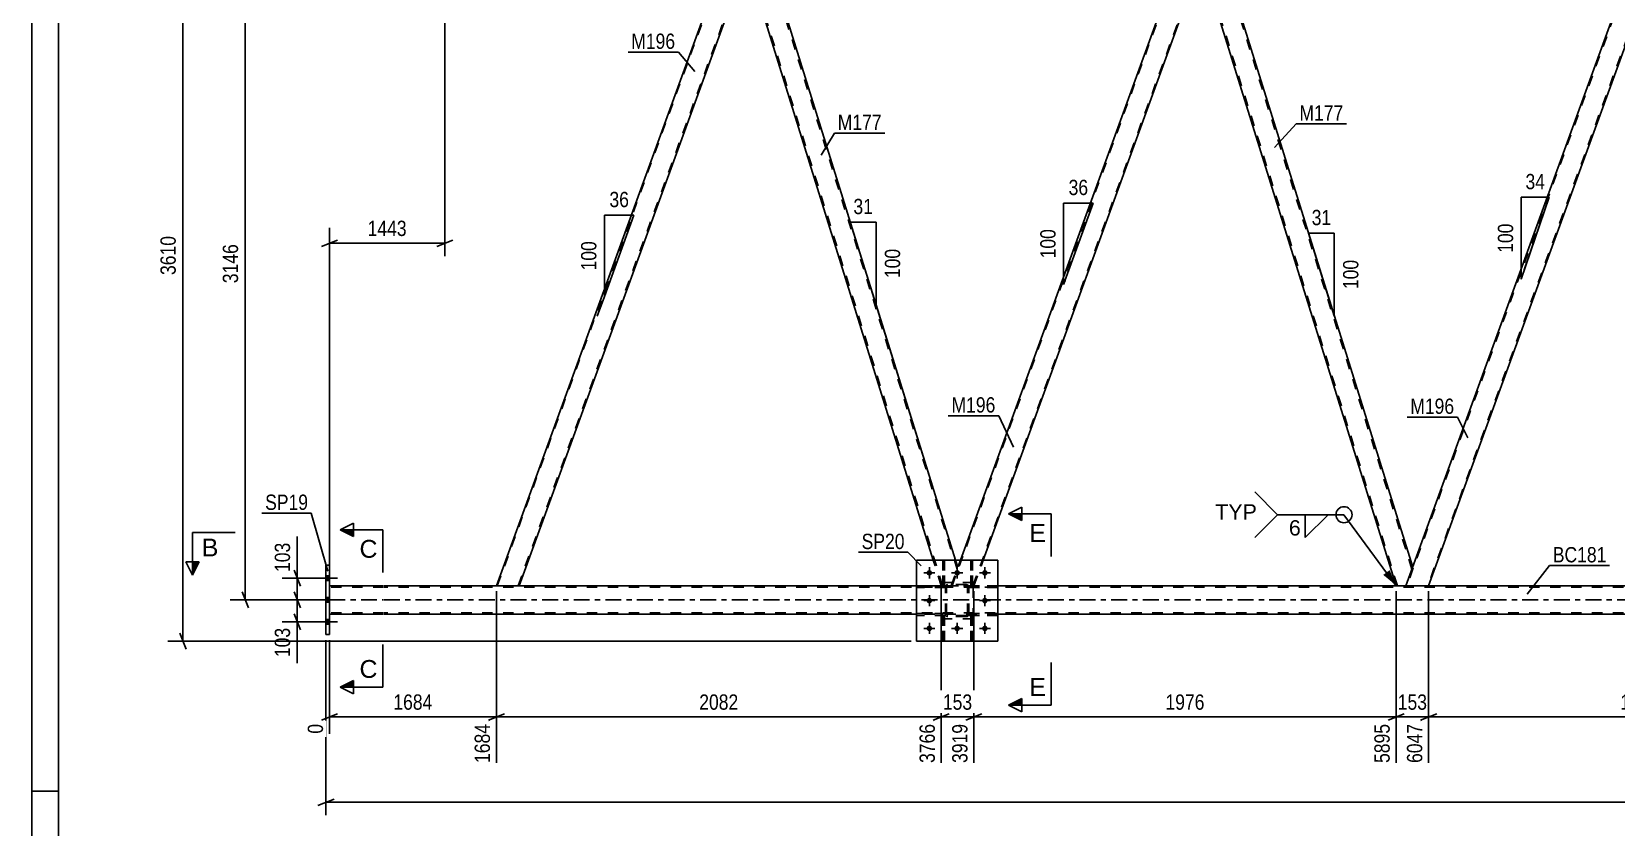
# Model space of a CAD drawing. Header units: millimetres. Extents: x 0 to 841, y 0 to 594.
# Drawn here: x 0 to 296.6, y 291.2 to 440.1 of the extents above; entities that cross this region are included whole.
import ezdxf

# ---------------------------------------------------------------- set-up
doc = ezdxf.new("R2010")
doc.units = ezdxf.units.MM
doc.linetypes.add('DXK_LINE_DOT2', pattern=[3.9198, 1.9599, -1.9599])
doc.linetypes.add('DXK_LINE_DOT3', pattern=[5.9187, 2.979, -0.9799, 0.9799, -0.9799])
doc.styles.add('Arial', font='ARIAL.TTF', dxfattribs={"height": 0.2})
doc.styles.add('Arial Narrow', font='ARIALN.TTF', dxfattribs={"height": 0.2})

# ---------------------------------------------------------------- blocks, each defined once
blk = doc.blocks.new('Unknown-318884928-1133')
at = {"color": 5, "linetype": 'Continuous'}
for p, q in [((0, 594), (0, 0)), ((5, 589), (5, 5)), ((5, 298), (0, 298))]:
    blk.add_line(p, q, dxfattribs=at)
blk = doc.blocks.new('Part-318884928-3985 - 3851')
at = {"color": 2, "linetype": 'Continuous'}
blk.add_line((170.9, 341.27), (170.58, 341.27), dxfattribs=at)
at = {"color": 7, "linetype": 'DXK_LINE_DOT2'}
for p, q in [((170.58, 341.27), (170.58, 336.42)), ((170.9, 336.42), (170.9, 341.27)), ((170.58, 337.02), (170.9, 337.02)), ((170.58, 336.42), (170.9, 336.42))]:
    blk.add_line(p, q, dxfattribs=at)
blk = doc.blocks.new('Part-318884928-3879 - 3851')
at = {"color": 7, "linetype": 'DXK_LINE_DOT2'}
for p, q in [((170.9, 330.9), (170.58, 330.9)), ((170.58, 330.9), (170.58, 326.07)), ((170.58, 330.3), (170.9, 330.3)), ((170.9, 326.07), (170.9, 330.9)), ((170.58, 326.07), (170.9, 326.07))]:
    blk.add_line(p, q, dxfattribs=at)
blk = doc.blocks.new('Part-318884928-3947 - 3851')
at = {"color": 7, "linetype": 'DXK_LINE_DOT2'}
for p, q in [((170.58, 336.42), (170.58, 341.27)), ((170.58, 341.27), (170.9, 341.27)), ((170.9, 341.27), (170.9, 336.42)), ((170.58, 337.02), (170.9, 337.02)), ((170.9, 336.42), (170.58, 336.42))]:
    blk.add_line(p, q, dxfattribs=at)
blk = doc.blocks.new('Part-318884928-3950 - 3851')
at = {"color": 7, "linetype": 'DXK_LINE_DOT2'}
for p, q in [((175.78, 326.07), (175.78, 330.9)), ((175.78, 330.9), (176.1, 330.9)), ((175.78, 330.3), (176.1, 330.3)), ((176.1, 330.9), (176.1, 326.07)), ((176.1, 326.07), (175.78, 326.07))]:
    blk.add_line(p, q, dxfattribs=at)
blk = doc.blocks.new('Part-318884928-3956 - 3851')
at = {"color": 7, "linetype": 'DXK_LINE_DOT2'}
for p, q in [((180.83, 331.23), (175.43, 331.23)), ((175.43, 331.23), (175.43, 330.91)), ((175.43, 330.91), (180.83, 330.91)), ((176.03, 330.91), (176.03, 331.23)), ((180.83, 330.91), (180.83, 331.23))]:
    blk.add_line(p, q, dxfattribs=at)
blk = doc.blocks.new('Part-318884928-3892 - 3851')
at = {"color": 2, "linetype": 'Continuous'}
for p, q in [((135.35, 457.66), (133.83, 453.47)), ((136.67, 457.66), (135.35, 457.66)), ((172.95, 341.27), (136.67, 457.66)), ((168.76, 341.27), (133.81, 453.41)), ((133.83, 453.47), (133.82, 453.46))]:
    blk.add_line(p, q, dxfattribs=at)
at = {"color": 7, "linetype": 'DXK_LINE_DOT2'}
for p, q in [((173.24, 339.54), (136.42, 457.66)), ((133.83, 453.47), (133.81, 453.41)), ((170.52, 336.44), (133.94, 453.79)), ((170.26, 336.44), (168.76, 341.27)), ((173.37, 339.91), (172.95, 341.27)), ((172.11, 336.44), (173.37, 339.91)), ((170.26, 336.44), (172.11, 336.44))]:
    blk.add_line(p, q, dxfattribs=at)
blk = doc.blocks.new('Part-318884928-3961 - 3851')
at = {"color": 7, "linetype": 'DXK_LINE_DOT2'}
for p, q in [((176.23, 337.07), (170.23, 337.07)), ((170.23, 330.27), (170.23, 337.07)), ((176.23, 330.27), (176.23, 337.07)), ((176.23, 330.27), (170.23, 330.27))]:
    blk.add_line(p, q, dxfattribs=at)
blk = doc.blocks.new('Part-318884928-3972 - 3851')
at = {"color": 7, "linetype": 'DXK_LINE_DOT2'}
for p, q in [((171.03, 331.23), (165.63, 331.23)), ((165.63, 331.23), (165.63, 330.91)), ((171.03, 330.91), (165.63, 330.91)), ((170.43, 330.91), (170.43, 331.23)), ((171.03, 330.91), (171.03, 331.23))]:
    blk.add_line(p, q, dxfattribs=at)
blk = doc.blocks.new('Part-318884928-3908 - 3851')
at = {"color": 7, "linetype": 'DXK_LINE_DOT2'}
for p, q in [((301.53, 457.66), (257.41, 336.44)), ((305.45, 457.66), (261.33, 336.44)), ((305.62, 457.66), (304.09, 453.46)), ((257.24, 336.44), (258.49, 339.87)), ((261.5, 336.44), (257.24, 336.44))]:
    blk.add_line(p, q, dxfattribs=at)
at = {"color": 2, "linetype": 'Continuous'}
for p, q in [((301.36, 457.66), (258.49, 339.87)), ((305.62, 457.66), (301.36, 457.66)), ((304.09, 453.46), (261.5, 336.44))]:
    blk.add_line(p, q, dxfattribs=at)
blk = doc.blocks.new('Part-318884928-3984 - 3851')
at = {"color": 2, "linetype": 'Continuous'}
blk.add_line((176.1, 341.27), (175.78, 341.27), dxfattribs=at)
at = {"color": 7, "linetype": 'DXK_LINE_DOT2'}
for p, q in [((175.78, 341.27), (175.78, 336.42)), ((176.1, 336.42), (176.1, 341.27)), ((175.78, 337.02), (176.1, 337.02)), ((175.78, 336.42), (176.1, 336.42))]:
    blk.add_line(p, q, dxfattribs=at)
blk = doc.blocks.new('Part-318884928-3930 - 3851')
at = {"color": 7, "linetype": 'DXK_LINE_DOT2'}
for p, q in [((176.1, 330.9), (175.78, 330.9)), ((175.78, 330.9), (175.78, 326.07)), ((175.78, 330.3), (176.1, 330.3)), ((176.1, 326.07), (176.1, 330.9)), ((175.78, 326.07), (176.1, 326.07))]:
    blk.add_line(p, q, dxfattribs=at)
blk = doc.blocks.new('Part-318884928-3935 - 3851')
at = {"color": 2, "linetype": 'Continuous'}
for p, q in [((86.98, 336.44), (131.1, 457.66)), ((131.1, 457.66), (135.35, 457.66)), ((91.23, 336.44), (133.82, 453.46))]:
    blk.add_line(p, q, dxfattribs=at)
at = {"color": 7, "linetype": 'DXK_LINE_DOT2'}
for p, q in [((87.15, 336.44), (131.27, 457.66)), ((91.06, 336.44), (135.18, 457.66)), ((135.35, 457.66), (133.82, 453.46)), ((86.98, 336.44), (91.23, 336.44))]:
    blk.add_line(p, q, dxfattribs=at)
blk = doc.blocks.new('Part-318884928-3944 - 3851')
at = {"color": 2, "linetype": 'Continuous'}
for p, q in [((65.85, 336.44), (55.73, 336.44)), ((165.63, 336.44), (65.95, 336.44)), ((335.89, 336.44), (180.83, 336.44)), ((65.85, 331.16), (55.73, 331.16)), ((165.63, 331.16), (65.95, 331.16)), ((335.89, 331.16), (180.83, 331.16))]:
    blk.add_line(p, q, dxfattribs=at)
at = {"color": 7, "linetype": 'DXK_LINE_DOT2'}
for p, q in [((55.73, 331.16), (55.73, 336.44)), ((65.85, 336.2), (55.73, 336.2)), ((740.89, 336.2), (65.95, 336.2)), ((180.83, 336.44), (165.63, 336.44)), ((65.85, 331.4), (55.73, 331.4)), ((740.89, 331.4), (65.95, 331.4)), ((180.83, 331.16), (165.63, 331.16))]:
    blk.add_line(p, q, dxfattribs=at)
at = {"color": 7, "linetype": 'DXK_LINE_DOT3'}
for p, q in [((55.73, 333.8), (65.85, 333.8)), ((65.95, 333.8), (740.89, 333.8))]:
    blk.add_line(p, q, dxfattribs=at)
blk = doc.blocks.new('Part-318884928-3953 - 3851')
at = {"color": 7, "linetype": 'DXK_LINE_DOT2'}
for p, q in [((170.58, 326.07), (170.58, 330.9)), ((170.58, 330.9), (170.9, 330.9)), ((170.58, 330.3), (170.9, 330.3)), ((170.9, 330.9), (170.9, 326.07)), ((170.9, 326.07), (170.58, 326.07))]:
    blk.add_line(p, q, dxfattribs=at)
blk = doc.blocks.new('Part-318884928-3959 - 3851')
at = {"color": 7, "linetype": 'DXK_LINE_DOT2'}
for p, q in [((171.03, 336.43), (165.63, 336.43)), ((165.63, 336.43), (165.63, 336.11)), ((171.03, 336.11), (165.63, 336.11)), ((170.43, 336.11), (170.43, 336.43)), ((171.03, 336.11), (171.03, 336.43))]:
    blk.add_line(p, q, dxfattribs=at)
blk = doc.blocks.new('Part-318884928-3962 - 3851')
at = {"color": 7, "linetype": 'DXK_LINE_DOT2'}
for p, q in [((171.03, 336.19), (171.06, 336.37)), ((171.06, 336.37), (171.03, 336.19)), ((171.03, 331.15), (171.03, 336.19)), ((171.27, 336.19), (171.28, 336.28)), ((171.27, 331.15), (171.27, 336.19)), ((171.28, 336.28), (171.34, 336.36)), ((171.32, 336.63), (171.51, 336.67)), ((171.51, 336.67), (171.32, 336.63)), ((171.34, 336.36), (171.41, 336.41)), ((171.41, 336.41), (171.51, 336.43)), ((174.95, 336.67), (171.51, 336.67)), ((171.51, 336.43), (174.95, 336.43)), ((174.95, 336.67), (175.13, 336.63)), ((175.13, 336.63), (174.95, 336.67)), ((174.95, 336.43), (175.04, 336.41)), ((175.04, 336.41), (175.12, 336.36)), ((175.12, 336.36), (175.17, 336.28)), ((175.17, 336.28), (175.19, 336.19)), ((175.19, 331.15), (175.19, 336.19)), ((175.39, 336.37), (175.43, 336.19)), ((175.43, 336.19), (175.39, 336.37)), ((175.43, 331.15), (175.43, 336.19)), ((171.06, 330.96), (171.03, 331.15)), ((171.03, 331.15), (171.06, 330.96)), ((171.28, 331.06), (171.27, 331.15)), ((171.34, 330.98), (171.28, 331.06)), ((171.51, 330.67), (171.32, 330.7)), ((171.32, 330.7), (171.51, 330.67)), ((171.41, 330.93), (171.34, 330.98)), ((171.51, 330.91), (171.41, 330.93)), ((174.95, 330.91), (171.51, 330.91)), ((174.95, 330.67), (171.51, 330.67)), ((175.04, 330.93), (174.95, 330.91)), ((175.13, 330.7), (174.95, 330.67)), ((174.95, 330.67), (175.13, 330.7)), ((175.12, 330.98), (175.04, 330.93)), ((175.17, 331.06), (175.12, 330.98)), ((175.19, 331.15), (175.17, 331.06)), ((175.43, 331.15), (175.39, 330.96)), ((175.39, 330.96), (175.43, 331.15))]:
    blk.add_line(p, q, dxfattribs=at)
at = {"color": 7, "linetype": 'DXK_LINE_DOT3'}
blk.add_line((173.23, 333.67), (173.23, 333.67), dxfattribs=at)
at = {"color": 7, "linetype": 'DXK_LINE_DOT2'}
for centre, start, end in [((171.51, 336.19), 112.5, 157.5), ((171.51, 336.19), 112.5, 157.5), ((174.95, 336.19), 22.5, 67.5), ((174.95, 336.19), 22.5, 67.5), ((171.51, 331.15), 202.5, 247.5), ((171.51, 331.15), 202.5, 247.5), ((174.95, 331.15), 292.5, 337.5), ((174.95, 331.15), 292.5, 337.5)]:
    blk.add_arc(centre, 0.48, start, end, dxfattribs=at)
blk = doc.blocks.new('Part-318884928-3987 - 3851')
at = {"color": 7, "linetype": 'DXK_LINE_DOT2'}
for p, q in [((171.03, 336.19), (171.06, 336.37)), ((171.06, 336.37), (171.03, 336.19)), ((171.03, 331.15), (171.03, 336.19)), ((171.27, 336.19), (171.28, 336.28)), ((171.27, 331.15), (171.27, 336.19)), ((171.28, 336.28), (171.34, 336.36)), ((171.32, 336.63), (171.51, 336.67)), ((171.51, 336.67), (171.32, 336.63)), ((171.34, 336.36), (171.41, 336.41)), ((171.41, 336.41), (171.51, 336.43)), ((174.95, 336.67), (171.51, 336.67)), ((171.51, 336.43), (174.95, 336.43)), ((174.95, 336.67), (175.13, 336.63)), ((175.13, 336.63), (174.95, 336.67)), ((174.95, 336.43), (175.04, 336.41)), ((175.04, 336.41), (175.12, 336.36)), ((175.12, 336.36), (175.17, 336.28)), ((175.17, 336.28), (175.19, 336.19)), ((175.19, 331.15), (175.19, 336.19)), ((175.39, 336.37), (175.43, 336.19)), ((175.43, 336.19), (175.39, 336.37)), ((175.43, 331.15), (175.43, 336.19)), ((171.06, 330.96), (171.03, 331.15)), ((171.03, 331.15), (171.06, 330.96)), ((171.28, 331.06), (171.27, 331.15)), ((171.34, 330.98), (171.28, 331.06)), ((171.51, 330.67), (171.32, 330.7)), ((171.32, 330.7), (171.51, 330.67)), ((171.41, 330.93), (171.34, 330.98)), ((171.51, 330.91), (171.41, 330.93)), ((174.95, 330.91), (171.51, 330.91)), ((174.95, 330.67), (171.51, 330.67)), ((175.04, 330.93), (174.95, 330.91)), ((175.13, 330.7), (174.95, 330.67)), ((174.95, 330.67), (175.13, 330.7)), ((175.12, 330.98), (175.04, 330.93)), ((175.17, 331.06), (175.12, 330.98)), ((175.19, 331.15), (175.17, 331.06)), ((175.43, 331.15), (175.39, 330.96)), ((175.39, 330.96), (175.43, 331.15))]:
    blk.add_line(p, q, dxfattribs=at)
at = {"color": 7, "linetype": 'DXK_LINE_DOT3'}
blk.add_line((173.23, 333.67), (173.23, 333.67), dxfattribs=at)
at = {"color": 7, "linetype": 'DXK_LINE_DOT2'}
for centre, start, end in [((171.51, 336.19), 112.5, 157.5), ((171.51, 336.19), 112.5, 157.5), ((174.95, 336.19), 22.5, 67.5), ((174.95, 336.19), 22.5, 67.5), ((171.51, 331.15), 202.5, 247.5), ((171.51, 331.15), 202.5, 247.5), ((174.95, 331.15), 292.5, 337.5), ((174.95, 331.15), 292.5, 337.5)]:
    blk.add_arc(centre, 0.48, start, end, dxfattribs=at)
blk = doc.blocks.new('Part-318884928-3988 - 3851')
at = {"color": 7, "linetype": 'DXK_LINE_DOT2'}
for p, q in [((176.23, 337.07), (170.23, 337.07)), ((170.23, 330.27), (170.23, 337.07)), ((176.23, 330.27), (176.23, 337.07)), ((176.23, 330.27), (170.23, 330.27))]:
    blk.add_line(p, q, dxfattribs=at)
blk = doc.blocks.new('Part-318884928-3989 - 3851')
at = {"color": 7, "linetype": 'DXK_LINE_DOT2'}
for p, q in [((175.43, 336.11), (175.43, 336.43)), ((175.43, 336.43), (180.83, 336.43)), ((180.83, 336.11), (175.43, 336.11)), ((176.03, 336.11), (176.03, 336.43)), ((180.83, 336.43), (180.83, 336.11))]:
    blk.add_line(p, q, dxfattribs=at)
blk = doc.blocks.new('Part-318884928-3992 - 3851')
at = {"color": 7, "linetype": 'DXK_LINE_DOT2'}
for p, q in [((171.03, 331.23), (165.63, 331.23)), ((165.63, 330.91), (165.63, 331.23)), ((171.03, 330.91), (165.63, 330.91)), ((170.43, 330.91), (170.43, 331.23)), ((171.03, 331.23), (171.03, 330.91))]:
    blk.add_line(p, q, dxfattribs=at)
blk = doc.blocks.new('Part-318884928-3997 - 3851')
at = {"color": 7, "linetype": 'DXK_LINE_DOT2'}
for p, q in [((180.83, 336.43), (175.43, 336.43)), ((175.43, 336.43), (175.43, 336.11)), ((175.43, 336.11), (180.83, 336.11)), ((176.03, 336.11), (176.03, 336.43)), ((180.83, 336.11), (180.83, 336.43))]:
    blk.add_line(p, q, dxfattribs=at)
blk = doc.blocks.new('Part-318884928-4011 - 3851')
at = {"color": 2, "linetype": 'Continuous'}
for p, q in [((180.83, 341.27), (165.63, 341.27)), ((165.63, 341.27), (165.63, 326.07)), ((180.83, 341.27), (180.83, 326.07)), ((180.83, 326.07), (165.63, 326.07))]:
    blk.add_line(p, q, dxfattribs=at)
blk = doc.blocks.new('Part-318884928-4014 - 3851')
at = {"color": 7, "linetype": 'DXK_LINE_DOT2'}
for p, q in [((175.78, 336.42), (175.78, 341.27)), ((175.78, 341.27), (176.1, 341.27)), ((176.1, 341.27), (176.1, 336.42)), ((175.78, 337.02), (176.1, 337.02)), ((176.1, 336.42), (175.78, 336.42))]:
    blk.add_line(p, q, dxfattribs=at)
blk = doc.blocks.new('Part-318884928-4019 - 3851')
at = {"color": 7, "linetype": 'DXK_LINE_DOT2'}
for p, q in [((172.28, 336.44), (216.4, 457.66)), ((176.2, 336.44), (220.32, 457.66)), ((220.49, 457.66), (218.96, 453.46)), ((172.11, 336.44), (173.87, 341.27)), ((176.37, 336.44), (178.12, 341.27)), ((176.37, 336.44), (172.11, 336.44))]:
    blk.add_line(p, q, dxfattribs=at)
at = {"color": 2, "linetype": 'Continuous'}
for p, q in [((173.87, 341.27), (216.23, 457.66)), ((216.23, 457.66), (220.49, 457.66)), ((178.12, 341.27), (218.96, 453.46))]:
    blk.add_line(p, q, dxfattribs=at)
blk = doc.blocks.new('Bolt-318884928-4020 - 3851')
at = {"linetype": 'Continuous'}
for points in [[(55.73, 337.46), (55.73, 338.34), (55.09, 338.34), (55.09, 337.46)], [(55.73, 337.46), (55.73, 338.34), (55.09, 338.34), (55.09, 337.46)], [(55.73, 337.46), (55.73, 338.34), (55.09, 338.34), (55.09, 337.46)], [(55.73, 333.36), (55.73, 334.24), (55.09, 334.24), (55.09, 333.36)], [(55.73, 333.36), (55.73, 334.24), (55.09, 334.24), (55.09, 333.36)], [(55.73, 329.26), (55.73, 330.14), (55.09, 330.14), (55.09, 329.26)], [(55.73, 329.26), (55.73, 330.14), (55.09, 330.14), (55.09, 329.26)], [(55.73, 329.26), (55.73, 330.14), (55.09, 330.14), (55.09, 329.26)]]:
    blk.add_hatch(color=1, dxfattribs=at).paths.add_polyline_path(points)
at = {"color": 1, "linetype": 'Continuous'}
for p, q in [((55.09, 338.34), (55.73, 338.34)), ((55.09, 338.34), (55.73, 338.34)), ((55.09, 338.34), (55.73, 338.34)), ((53.93, 337.9), (57.25, 337.9)), ((53.93, 337.9), (57.25, 337.9)), ((53.93, 337.9), (57.25, 337.9)), ((55.09, 337.46), (55.73, 337.46)), ((55.09, 337.46), (55.73, 337.46)), ((55.09, 337.46), (55.73, 337.46)), ((53.93, 333.8), (57.25, 333.8)), ((53.93, 333.8), (57.25, 333.8)), ((55.09, 334.24), (55.73, 334.24)), ((55.09, 334.24), (55.73, 334.24)), ((55.09, 333.36), (55.73, 333.36)), ((55.09, 333.36), (55.73, 333.36)), ((53.93, 329.7), (57.25, 329.7)), ((53.93, 329.7), (57.25, 329.7)), ((53.93, 329.7), (57.25, 329.7)), ((55.09, 330.14), (55.73, 330.14)), ((55.09, 330.14), (55.73, 330.14)), ((55.09, 330.14), (55.73, 330.14)), ((55.09, 329.26), (55.73, 329.26)), ((55.09, 329.26), (55.73, 329.26)), ((55.09, 329.26), (55.73, 329.26))]:
    blk.add_line(p, q, dxfattribs=at)
blk = doc.blocks.new('Part-318884928-4023 - 3851')
at = {"color": 7, "linetype": 'DXK_LINE_DOT2'}
for p, q in [((165.63, 341.27), (180.83, 341.27)), ((165.63, 341.27), (165.63, 326.07)), ((180.83, 341.27), (180.83, 326.07)), ((165.63, 326.07), (180.83, 326.07))]:
    blk.add_line(p, q, dxfattribs=at)
blk = doc.blocks.new('Part-318884928-4033 - 3851')
at = {"color": 2, "linetype": 'Continuous'}
for p, q in [((220.49, 457.66), (218.96, 453.47)), ((221.8, 457.66), (220.49, 457.66)), ((258.51, 339.91), (221.8, 457.66)), ((255.4, 336.44), (218.94, 453.41)), ((218.96, 453.47), (218.96, 453.46)), ((257.24, 336.44), (258.49, 339.87))]:
    blk.add_line(p, q, dxfattribs=at)
at = {"color": 7, "linetype": 'DXK_LINE_DOT2'}
for p, q in [((258.37, 339.54), (221.55, 457.66)), ((218.96, 453.47), (218.94, 453.41)), ((255.65, 336.44), (219.08, 453.79)), ((258.49, 339.87), (258.51, 339.91)), ((257.24, 336.44), (255.4, 336.44))]:
    blk.add_line(p, q, dxfattribs=at)
blk = doc.blocks.new('Bolt-318884928-4043 - 3851')
at = {"linetype": 'Continuous'}
for points in [[(168.55, 338.87, -1), (167.51, 338.87, -1)], [(173.75, 338.87, -1), (172.71, 338.87, -1)], [(178.95, 338.87, -1), (177.91, 338.87, -1)], [(168.55, 333.67, -1), (167.51, 333.67, -1)], [(178.95, 333.67, -1), (177.91, 333.67, -1)], [(168.55, 328.47, -1), (167.51, 328.47, -1)], [(173.75, 328.47, -1), (172.71, 328.47, -1)], [(178.95, 328.47, -1), (177.91, 328.47, -1)]]:
    blk.add_hatch(color=1, dxfattribs=at).paths.add_polyline_path(points)
at = {"color": 1, "linetype": 'Continuous'}
for p, q in [((169.07, 338.87), (166.99, 338.87)), ((168.03, 339.91), (168.03, 337.83)), ((174.27, 338.87), (172.19, 338.87)), ((173.23, 339.91), (173.23, 337.83)), ((179.47, 338.87), (177.39, 338.87)), ((178.43, 339.91), (178.43, 337.83)), ((169.07, 333.67), (166.99, 333.67)), ((168.03, 334.71), (168.03, 332.63)), ((179.47, 333.67), (177.39, 333.67)), ((178.43, 334.71), (178.43, 332.63)), ((168.03, 329.51), (168.03, 327.43)), ((173.23, 329.51), (173.23, 327.43)), ((178.43, 329.51), (178.43, 327.43)), ((169.07, 328.47), (166.99, 328.47)), ((174.27, 328.47), (172.19, 328.47)), ((179.47, 328.47), (177.39, 328.47))]:
    blk.add_line(p, q, dxfattribs=at)
blk = doc.blocks.new('Bolt-318884928-4044 - 3851')
at = {"color": 1, "linetype": 'Continuous'}
for p, q in [((166.99, 338.87), (167.68, 338.87)), ((168.03, 339.91), (168.03, 339.22)), ((168.03, 337.83), (168.03, 338.52)), ((169.07, 338.87), (168.37, 338.87)), ((172.19, 338.87), (172.88, 338.87)), ((173.23, 339.91), (173.23, 339.22)), ((173.23, 337.83), (173.23, 338.52)), ((174.27, 338.87), (173.57, 338.87)), ((177.39, 338.87), (178.08, 338.87)), ((178.43, 339.91), (178.43, 339.22)), ((178.43, 337.83), (178.43, 338.52)), ((179.47, 338.87), (178.77, 338.87)), ((166.99, 333.67), (167.68, 333.67)), ((168.03, 334.71), (168.03, 334.02)), ((168.03, 332.63), (168.03, 333.32)), ((169.07, 333.67), (168.37, 333.67)), ((177.39, 333.67), (178.08, 333.67)), ((178.43, 334.71), (178.43, 334.02)), ((178.43, 332.63), (178.43, 333.32)), ((179.47, 333.67), (178.77, 333.67)), ((168.03, 329.51), (168.03, 328.82)), ((173.23, 329.51), (173.23, 328.82)), ((178.43, 329.51), (178.43, 328.82)), ((166.99, 328.47), (167.68, 328.47)), ((168.03, 327.43), (168.03, 328.12)), ((169.07, 328.47), (168.37, 328.47)), ((172.19, 328.47), (172.88, 328.47)), ((173.23, 327.43), (173.23, 328.12)), ((174.27, 328.47), (173.57, 328.47)), ((177.39, 328.47), (178.08, 328.47)), ((178.43, 327.43), (178.43, 328.12)), ((179.47, 328.47), (178.77, 328.47))]:
    blk.add_line(p, q, dxfattribs=at)
blk = doc.blocks.new('Part-318884928-4056 - 3851')
at = {"color": 7, "linetype": 'DXK_LINE_DOT2'}
for p, q in [((175.43, 330.91), (175.43, 331.23)), ((175.43, 331.23), (180.83, 331.23)), ((180.83, 330.91), (175.43, 330.91)), ((176.03, 330.91), (176.03, 331.23)), ((180.83, 331.23), (180.83, 330.91))]:
    blk.add_line(p, q, dxfattribs=at)
blk = doc.blocks.new('Part-318884928-4057 - 3851')
at = {"color": 7, "linetype": 'DXK_LINE_DOT2'}
for p, q in [((171.03, 336.43), (165.63, 336.43)), ((165.63, 336.11), (165.63, 336.43)), ((171.03, 336.11), (165.63, 336.11)), ((170.43, 336.11), (170.43, 336.43)), ((171.03, 336.43), (171.03, 336.11))]:
    blk.add_line(p, q, dxfattribs=at)
blk = doc.blocks.new('Part-318884928-4168 - 3851')
at = {"color": 2, "linetype": 'Continuous'}
for p, q in [((55.09, 340.3), (55.73, 340.3)), ((55.09, 340.3), (55.09, 327.3)), ((55.73, 340.3), (55.73, 327.3)), ((55.09, 327.3), (55.73, 327.3))]:
    blk.add_line(p, q, dxfattribs=at)
blk = doc.blocks.new('StraightDimension-318884928-4930 - 3851')
at = {"color": 7, "linetype": 'Continuous'}
for p, q in [((255.4, 335.44), (255.4, 303.29)), ((261.5, 335.44), (261.5, 303.29)), ((253.9, 311.3), (256.9, 312.5)), ((255.4, 311.9), (261.5, 311.9)), ((263, 312.5), (260, 311.3))]:
    blk.add_line(p, q, dxfattribs=at)
at = {"color": 0}
blk.add_wipeout([(261.79, 312.65), (261.79, 316.85), (255.11, 316.85), (255.11, 312.65)], dxfattribs=at)
at = {"color": 3, "style": 'Arial Narrow'}
blk.add_text('153', height=2.863, dxfattribs=at).set_placement((255.71, 313.25))
at = {"color": 0, "linetype": 'Continuous'}
blk.add_wipeout([(260.9, 311.2), (256.7, 311.2), (256.7, 302.69), (260.9, 302.69)], dxfattribs=at)
at = {"color": 3, "linetype": 'Continuous', "style": 'Arial Narrow'}
blk.add_text('6047', height=2.863, rotation=90.0002, dxfattribs=at).set_placement((260.3, 303.29))
blk = doc.blocks.new('StraightDimension-318884928-5053 - 3851')
at = {"color": 7, "linetype": 'Continuous'}
for p, q in [((49.11, 335.3), (50.31, 332.3)), ((54.09, 333.8), (46.86, 333.8)), ((49.71, 329.7), (49.71, 333.8)), ((54.09, 329.7), (46.86, 329.7)), ((50.31, 328.2), (49.11, 331.2))]:
    blk.add_line(p, q, dxfattribs=at)
at = {"color": 0}
blk.add_wipeout([(48.96, 329.18), (44.76, 329.18), (44.76, 322.5), (48.96, 322.5)], dxfattribs=at)
at = {"color": 7, "linetype": 'Continuous'}
blk.add_line((49.71, 329.7), (49.71, 321.97), dxfattribs=at)
blk.add_line((49.71, 329.7), (49.71, 321.97), dxfattribs=at)
at = {"color": 3, "style": 'Arial Narrow'}
blk.add_text('103', height=2.863, rotation=90.0002, dxfattribs=at).set_placement((48.36, 323.1))
blk = doc.blocks.new('StraightDimension-318884928-5061 - 3851')
at = {"color": 7, "linetype": 'Continuous'}
for p, q in [((49.11, 339.4), (50.31, 336.4)), ((54.09, 337.9), (46.86, 337.9)), ((50.31, 332.3), (49.11, 335.3)), ((49.71, 333.8), (49.71, 337.9)), ((54.09, 333.8), (46.86, 333.8))]:
    blk.add_line(p, q, dxfattribs=at)
at = {"color": 0}
blk.add_wipeout([(48.96, 345.11), (44.76, 345.11), (44.76, 338.43), (48.96, 338.43)], dxfattribs=at)
at = {"color": 7, "linetype": 'Continuous'}
blk.add_line((49.71, 337.9), (49.71, 345.64), dxfattribs=at)
blk.add_line((49.71, 337.9), (49.71, 345.64), dxfattribs=at)
at = {"color": 3, "style": 'Arial Narrow'}
blk.add_text('103', height=2.863, rotation=90.0002, dxfattribs=at).set_placement((48.36, 339.03))
blk = doc.blocks.new('AngleDimension-318884928-5338 - 3851')
at = {"color": 7, "linetype": 'Continuous'}
for p, q in [((107.2, 405.81), (112.74, 405.81)), ((107.2, 390.59), (112.74, 405.81)), ((107.2, 390.59), (107.2, 405.81)), ((105.86, 386.89), (107.2, 390.59))]:
    blk.add_line(p, q, dxfattribs=at)
at = {"color": 0}
for points in [[(112.4, 406.71), (112.4, 410.91), (107.55, 410.91), (107.55, 406.71)], [(106.3, 401.54), (102.1, 401.54), (102.1, 394.86), (106.3, 394.86)]]:
    blk.add_wipeout(points, dxfattribs=at)
at = {"color": 3, "style": 'Arial Narrow'}
blk.add_text('36', height=2.863, dxfattribs=at).set_placement((108.15, 407.31))
blk.add_text('100', height=2.863, rotation=90.0002, dxfattribs=at).set_placement((105.7, 395.46))
blk = doc.blocks.new('StraightDimension-318884928-4911 - 3851')
at = {"color": 7, "linetype": 'Continuous'}
for p, q in [((261.5, 335.44), (261.5, 303.29)), ((340.53, 335.44), (340.53, 303.29)), ((263, 312.5), (260, 311.3)), ((261.5, 311.9), (340.53, 311.9)), ((339.03, 311.3), (342.03, 312.5))]:
    blk.add_line(p, q, dxfattribs=at)
at = {"color": 0}
blk.add_wipeout([(305.27, 312.65), (305.27, 316.85), (296.76, 316.85), (296.76, 312.65)], dxfattribs=at)
at = {"color": 0, "linetype": 'Continuous'}
blk.add_wipeout([(339.93, 311.2), (335.73, 311.2), (335.73, 302.69), (339.93, 302.69)], dxfattribs=at)
at = {"color": 3, "style": 'Arial Narrow'}
blk.add_text('1976', height=2.863, dxfattribs=at).set_placement((297.36, 313.25))
at = {"color": 3, "linetype": 'Continuous', "style": 'Arial Narrow'}
blk.add_text('8023', height=2.863, rotation=90.0002, dxfattribs=at).set_placement((339.33, 303.29))
blk = doc.blocks.new('StraightDimension-318884928-4985 - 3851')
at = {"color": 7, "linetype": 'Continuous'}
for p, q in [((176.37, 335.44), (176.37, 303.29)), ((255.4, 335.44), (255.4, 303.29)), ((177.87, 312.5), (174.87, 311.3)), ((176.37, 311.9), (255.4, 311.9)), ((253.9, 311.3), (256.9, 312.5))]:
    blk.add_line(p, q, dxfattribs=at)
at = {"color": 0}
blk.add_wipeout([(220.14, 312.65), (220.14, 316.85), (211.63, 316.85), (211.63, 312.65)], dxfattribs=at)
at = {"color": 0, "linetype": 'Continuous'}
blk.add_wipeout([(254.8, 311.2), (250.6, 311.2), (250.6, 302.69), (254.8, 302.69)], dxfattribs=at)
at = {"color": 3, "style": 'Arial Narrow'}
blk.add_text('1976', height=2.863, dxfattribs=at).set_placement((212.23, 313.25))
at = {"color": 3, "linetype": 'Continuous', "style": 'Arial Narrow'}
blk.add_text('5895', height=2.863, rotation=90.0002, dxfattribs=at).set_placement((254.2, 303.29))
blk = doc.blocks.new('AngleDimension-318884928-4376 - 3851')
at = {"color": 7, "linetype": 'Continuous'}
for p, q in [((278.81, 409.16), (284.08, 409.16)), ((278.81, 393.84), (284.08, 409.16)), ((278.81, 393.84), (278.81, 409.16)), ((279.4, 395.58), (284.08, 409.16))]:
    blk.add_line(p, q, dxfattribs=at)
at = {"color": 0}
for points in [[(283.87, 410.06), (283.87, 414.26), (279.02, 414.26), (279.02, 410.06)], [(277.91, 404.85), (273.71, 404.85), (273.71, 398.16), (277.91, 398.16)]]:
    blk.add_wipeout(points, dxfattribs=at)
at = {"color": 3, "style": 'Arial Narrow'}
blk.add_text('34', height=2.863, dxfattribs=at).set_placement((279.62, 410.66))
blk.add_text('100', height=2.863, rotation=90.0002, dxfattribs=at).set_placement((277.31, 398.76))
blk = doc.blocks.new('StraightDimension-318884928-5010 - 3851')
at = {"color": 7, "linetype": 'Continuous'}
for p, q in [((77.35, 456.66), (77.35, 398.16)), ((55.73, 337.44), (55.73, 403.41)), ((57.23, 401.16), (54.23, 399.96)), ((55.73, 400.56), (77.35, 400.56)), ((75.85, 399.96), (78.85, 401.16))]:
    blk.add_line(p, q, dxfattribs=at)
at = {"color": 0}
blk.add_wipeout([(70.79, 401.31), (70.79, 405.51), (62.28, 405.51), (62.28, 401.31)], dxfattribs=at)
at = {"color": 3, "style": 'Arial Narrow'}
blk.add_text('1443', height=2.863, dxfattribs=at).set_placement((62.88, 401.91))
blk = doc.blocks.new('StraightDimension-318884928-5129 - 3851')
at = {"color": 7, "linetype": 'Continuous'}
for p, q in [((28.91, 468.96), (27.71, 471.96)), ((78.47, 470.46), (25.46, 470.46)), ((28.31, 326.07), (28.31, 470.46)), ((27.71, 327.57), (28.91, 324.57)), ((164.63, 326.07), (25.46, 326.07))]:
    blk.add_line(p, q, dxfattribs=at)
at = {"color": 0}
blk.add_wipeout([(27.56, 402.52), (23.36, 402.52), (23.36, 394.01), (27.56, 394.01)], dxfattribs=at)
at = {"color": 3, "style": 'Arial Narrow'}
blk.add_text('3610', height=2.863, rotation=90.0002, dxfattribs=at).set_placement((26.96, 394.61))
blk = doc.blocks.new('AngleDimension-318884928-4378 - 3851')
at = {"color": 7, "linetype": 'Continuous'}
for p, q in [((241.84, 393.39), (239.02, 402.44)), ((243.84, 402.44), (239.02, 402.44)), ((243.84, 386.97), (239.02, 402.44)), ((243.84, 386.97), (243.84, 402.44))]:
    blk.add_line(p, q, dxfattribs=at)
at = {"color": 0}
for points in [[(243.86, 403.34), (243.86, 407.54), (239, 407.54), (239, 403.34)], [(248.94, 398.05), (244.74, 398.05), (244.74, 391.37), (248.94, 391.37)]]:
    blk.add_wipeout(points, dxfattribs=at)
at = {"color": 3, "style": 'Arial Narrow'}
blk.add_text('31', height=2.863, dxfattribs=at).set_placement((239.6, 403.94))
blk.add_text('100', height=2.863, rotation=90.0002, dxfattribs=at).set_placement((248.34, 391.97))
blk = doc.blocks.new('AngleDimension-318884928-4695 - 3851')
at = {"color": 7, "linetype": 'Continuous'}
for p, q in [((158.06, 404.5), (153.24, 404.5)), ((158.06, 389.04), (153.24, 404.5)), ((158.06, 389.04), (158.06, 404.5)), ((168.64, 355.11), (158.06, 389.04))]:
    blk.add_line(p, q, dxfattribs=at)
at = {"color": 0}
for points in [[(158.08, 405.4), (158.08, 409.6), (153.22, 409.6), (153.22, 405.4)], [(163.16, 400.11), (158.96, 400.11), (158.96, 393.43), (163.16, 393.43)]]:
    blk.add_wipeout(points, dxfattribs=at)
at = {"color": 3, "style": 'Arial Narrow'}
blk.add_text('31', height=2.863, dxfattribs=at).set_placement((153.82, 406))
blk.add_text('100', height=2.863, rotation=90.0002, dxfattribs=at).set_placement((162.56, 394.03))
blk = doc.blocks.new('StraightDimension-318884928-4706 - 3851')
at = {"color": 7, "linetype": 'Continuous'}
for p, q in [((55.09, 326.3), (55.09, 293.53)), ((56.59, 296.53), (53.59, 295.33)), ((55.09, 295.93), (792.62, 295.93))]:
    blk.add_line(p, q, dxfattribs=at)
blk = doc.blocks.new('StraightDimension-318884928-4717 - 3851')
at = {"color": 7, "linetype": 'Continuous'}
for p, q in [((86.98, 335.44), (86.98, 303.29)), ((55.73, 326.3), (55.73, 308.77)), ((57.23, 312.5), (54.23, 311.3)), ((55.73, 311.9), (86.98, 311.9)), ((85.48, 311.3), (88.48, 312.5))]:
    blk.add_line(p, q, dxfattribs=at)
at = {"color": 0}
blk.add_wipeout([(75.61, 312.65), (75.61, 316.85), (67.1, 316.85), (67.1, 312.65)], dxfattribs=at)
at = {"color": 0, "linetype": 'Continuous'}
for points in [[(55.13, 311.2), (50.93, 311.2), (50.93, 308.17), (55.13, 308.17)], [(86.38, 311.2), (82.18, 311.2), (82.18, 302.69), (86.38, 302.69)]]:
    blk.add_wipeout(points, dxfattribs=at)
at = {"color": 3, "style": 'Arial Narrow'}
blk.add_text('1684', height=2.863, dxfattribs=at).set_placement((67.7, 313.25))
at = {"color": 3, "linetype": 'Continuous', "style": 'Arial Narrow'}
for s, height, p in [('0', 2.86, (54.53, 308.77)), ('1684', 2.863, (85.78, 303.29))]:
    blk.add_text(s, height=height, rotation=90.0002, dxfattribs=at).set_placement(p)
blk = doc.blocks.new('StraightDimension-318884928-4949 - 3851')
at = {"color": 7, "linetype": 'Continuous'}
for p, q in [((86.98, 335.44), (86.98, 303.29)), ((170.26, 335.44), (170.26, 303.29)), ((88.48, 312.5), (85.48, 311.3)), ((86.98, 311.9), (170.26, 311.9)), ((168.76, 311.3), (171.76, 312.5))]:
    blk.add_line(p, q, dxfattribs=at)
at = {"color": 0}
blk.add_wipeout([(132.88, 312.65), (132.88, 316.85), (124.36, 316.85), (124.36, 312.65)], dxfattribs=at)
at = {"color": 0, "linetype": 'Continuous'}
blk.add_wipeout([(169.66, 311.2), (165.46, 311.2), (165.46, 302.69), (169.66, 302.69)], dxfattribs=at)
at = {"color": 3, "style": 'Arial Narrow'}
blk.add_text('2082', height=2.863, dxfattribs=at).set_placement((124.96, 313.25))
at = {"color": 3, "linetype": 'Continuous', "style": 'Arial Narrow'}
blk.add_text('3766', height=2.863, rotation=90.0002, dxfattribs=at).set_placement((169.06, 303.29))
blk = doc.blocks.new('StraightDimension-318884928-4966 - 3851')
at = {"color": 7, "linetype": 'Continuous'}
for p, q in [((170.26, 335.44), (170.26, 303.29)), ((176.37, 335.44), (176.37, 303.29)), ((168.76, 311.3), (171.76, 312.5)), ((170.26, 311.9), (176.37, 311.9)), ((177.87, 312.5), (174.87, 311.3))]:
    blk.add_line(p, q, dxfattribs=at)
at = {"color": 0}
blk.add_wipeout([(176.66, 312.65), (176.66, 316.85), (169.97, 316.85), (169.97, 312.65)], dxfattribs=at)
at = {"color": 3, "style": 'Arial Narrow'}
blk.add_text('153', height=2.863, dxfattribs=at).set_placement((170.57, 313.25))
at = {"color": 0, "linetype": 'Continuous'}
blk.add_wipeout([(175.77, 311.2), (171.57, 311.2), (171.57, 302.69), (175.77, 302.69)], dxfattribs=at)
at = {"color": 3, "linetype": 'Continuous', "style": 'Arial Narrow'}
blk.add_text('3919', height=2.863, rotation=90.0002, dxfattribs=at).set_placement((175.17, 303.29))
blk = doc.blocks.new('StraightDimension-318884928-5005 - 3851')
at = {"color": 7, "linetype": 'Continuous'}
for p, q in [((40.58, 458.16), (39.38, 461.16)), ((75.71, 459.66), (37.13, 459.66)), ((39.98, 333.8), (39.98, 459.66)), ((39.38, 335.3), (40.58, 332.3)), ((54.09, 333.8), (37.13, 333.8))]:
    blk.add_line(p, q, dxfattribs=at)
at = {"color": 0}
blk.add_wipeout([(39.23, 400.99), (35.03, 400.99), (35.03, 392.48), (39.23, 392.48)], dxfattribs=at)
at = {"color": 3, "style": 'Arial Narrow'}
blk.add_text('3146', height=2.863, rotation=90.0002, dxfattribs=at).set_placement((38.63, 393.08))
blk = doc.blocks.new('AngleDimension-318884928-5349 - 3851')
at = {"color": 7, "linetype": 'Continuous'}
for p, q in [((193.16, 408.07), (198.7, 408.07)), ((193.16, 392.85), (198.7, 408.07)), ((193.16, 392.85), (193.16, 408.07)), ((193.43, 393.59), (193.16, 392.85))]:
    blk.add_line(p, q, dxfattribs=at)
at = {"color": 0}
for points in [[(198.36, 408.97), (198.36, 413.17), (193.5, 413.17), (193.5, 408.97)], [(192.26, 403.8), (188.06, 403.8), (188.06, 397.12), (192.26, 397.12)]]:
    blk.add_wipeout(points, dxfattribs=at)
at = {"color": 3, "style": 'Arial Narrow'}
blk.add_text('36', height=2.863, dxfattribs=at).set_placement((194.1, 409.57))
blk.add_text('100', height=2.863, rotation=90.0002, dxfattribs=at).set_placement((191.66, 397.72))
blk = doc.blocks.new('Mark-318884928-3931 - 3851')
at = {"color": 0}
blk.add_wipeout([(120.45, 436.93), (120.45, 439.93), (112.23, 439.93), (112.23, 436.93)], dxfattribs=at)
blk.add_wipeout([(120.45, 436.93), (120.45, 439.93), (112.23, 439.93), (112.23, 436.93)], dxfattribs=at)
at = {"color": 30, "linetype": 'Continuous'}
for p in [(111.63, 436.33), (124.14, 432.72)]:
    blk.add_line(p, (121.05, 436.33), dxfattribs=at)
at = {"color": 3, "style": 'Arial Narrow'}
blk.add_text('M196', height=2.863, dxfattribs=at).set_placement((112.23, 436.93))
blk = doc.blocks.new('Mark-318884928-4164 - 3851')
at = {"color": 0}
blk.add_wipeout([(51.73, 350.65), (51.73, 353.65), (43.7, 353.65), (43.7, 350.65)], dxfattribs=at)
blk.add_wipeout([(51.73, 350.65), (51.73, 353.65), (43.7, 353.65), (43.7, 350.65)], dxfattribs=at)
at = {"color": 30, "linetype": 'Continuous'}
for p in [(43.1, 350.05), (55.44, 339.17)]:
    blk.add_line(p, (52.33, 350.05), dxfattribs=at)
at = {"color": 3, "style": 'Arial Narrow'}
blk.add_text('SP19', height=2.863, dxfattribs=at).set_placement((43.7, 350.65))
blk = doc.blocks.new('Mark-318884928-3888 - 3851')
at = {"color": 0}
blk.add_wipeout([(159.11, 421.76), (159.11, 424.76), (150.88, 424.76), (150.88, 421.76)], dxfattribs=at)
blk.add_wipeout([(159.11, 421.76), (159.11, 424.76), (150.88, 424.76), (150.88, 421.76)], dxfattribs=at)
at = {"color": 30, "linetype": 'Continuous'}
for p, q in [((147.77, 417.04), (150.28, 421.16)), ((150.28, 421.16), (159.71, 421.16))]:
    blk.add_line(p, q, dxfattribs=at)
at = {"color": 3, "style": 'Arial Narrow'}
blk.add_text('M177', height=2.863, dxfattribs=at).set_placement((150.88, 421.76))
blk = doc.blocks.new('Mark-318884928-3904 - 3851')
at = {"color": 0}
blk.add_wipeout([(266.28, 368.62), (266.28, 371.62), (258.06, 371.62), (258.06, 368.62)], dxfattribs=at)
blk.add_wipeout([(266.28, 368.62), (266.28, 371.62), (258.06, 371.62), (258.06, 368.62)], dxfattribs=at)
at = {"color": 30, "linetype": 'Continuous'}
for p in [(257.46, 368.02), (268.83, 364.15)]:
    blk.add_line(p, (266.88, 368.02), dxfattribs=at)
at = {"color": 3, "style": 'Arial Narrow'}
blk.add_text('M196', height=2.863, dxfattribs=at).set_placement((258.06, 368.62))
blk = doc.blocks.new('Mark-318884928-3940 - 3851')
at = {"color": 0}
blk.add_wipeout([(294.78, 340.83), (294.78, 343.83), (284.74, 343.83), (284.74, 340.83)], dxfattribs=at)
blk.add_wipeout([(294.78, 340.83), (294.78, 343.83), (284.74, 343.83), (284.74, 340.83)], dxfattribs=at)
at = {"color": 30, "linetype": 'Continuous'}
for p, q in [((279.93, 334.88), (284.14, 340.23)), ((284.14, 340.23), (295.38, 340.23))]:
    blk.add_line(p, q, dxfattribs=at)
at = {"color": 3, "style": 'Arial Narrow'}
blk.add_text('BC181', height=2.863, dxfattribs=at).set_placement((284.74, 340.83))
blk = doc.blocks.new('Mark-318884928-4007 - 3851')
at = {"color": 0}
blk.add_wipeout([(163.39, 343.32), (163.39, 346.32), (155.36, 346.32), (155.36, 343.32)], dxfattribs=at)
blk.add_wipeout([(163.39, 343.32), (163.39, 346.32), (155.36, 346.32), (155.36, 343.32)], dxfattribs=at)
at = {"color": 30, "linetype": 'Continuous'}
for p in [(154.76, 342.72), (166.51, 340.15)]:
    blk.add_line(p, (163.99, 342.72), dxfattribs=at)
at = {"color": 3, "style": 'Arial Narrow'}
blk.add_text('SP20', height=2.863, dxfattribs=at).set_placement((155.36, 343.32))
blk = doc.blocks.new('Mark-318884928-4015 - 3851')
at = {"color": 0}
blk.add_wipeout([(180.41, 368.87), (180.41, 371.87), (172.18, 371.87), (172.18, 368.87)], dxfattribs=at)
blk.add_wipeout([(180.41, 368.87), (180.41, 371.87), (172.18, 371.87), (172.18, 368.87)], dxfattribs=at)
at = {"color": 30, "linetype": 'Continuous'}
for p in [(171.58, 368.27), (183.77, 362.36)]:
    blk.add_line(p, (181.01, 368.27), dxfattribs=at)
at = {"color": 3, "style": 'Arial Narrow'}
blk.add_text('M196', height=2.863, dxfattribs=at).set_placement((172.18, 368.87))
blk = doc.blocks.new('Mark-318884928-4029 - 3851')
at = {"color": 0}
blk.add_wipeout([(245.53, 423.52), (245.53, 426.52), (237.31, 426.52), (237.31, 423.52)], dxfattribs=at)
blk.add_wipeout([(245.53, 423.52), (245.53, 426.52), (237.31, 426.52), (237.31, 423.52)], dxfattribs=at)
at = {"color": 30, "linetype": 'Continuous'}
for p, q in [((232.67, 418.45), (236.71, 422.92)), ((236.71, 422.92), (246.13, 422.92))]:
    blk.add_line(p, q, dxfattribs=at)
at = {"color": 3, "style": 'Arial Narrow'}
blk.add_text('M177', height=2.863, dxfattribs=at).set_placement((237.31, 423.52))
blk = doc.blocks.new('SectionMark-318884928-5481 - 3851')
at = {"color": 6, "linetype": 'Continuous'}
for p, q in [((182.86, 349.92), (185.36, 351.17)), ((190.86, 349.92), (182.86, 349.92)), ((190.86, 314.09), (182.86, 314.09)), ((185.36, 312.84), (182.86, 314.09))]:
    blk.add_line(p, q, dxfattribs=at)
at = {"color": 0, "linetype": 'Continuous'}
for points in [[(189.86, 344.67), (189.86, 348.17), (186.75, 348.17), (186.75, 344.67)], [(189.86, 315.84), (189.86, 319.34), (186.75, 319.34), (186.75, 315.84)]]:
    blk.add_wipeout(points, dxfattribs=at)
at = {"linetype": 'Continuous'}
for points in [[(185.36, 349.92), (185.36, 348.67), (182.86, 349.92)], [(185.36, 315.34), (185.36, 314.09), (182.86, 314.09)]]:
    blk.add_hatch(color=6, dxfattribs=at).paths.add_polyline_path(points)
at = {"color": 6, "linetype": 'Continuous'}
for p, q in [((185.36, 348.67), (185.36, 351.17)), ((182.86, 349.92), (185.36, 348.67)), ((190.86, 349.92), (190.86, 341.92)), ((190.86, 314.09), (190.86, 322.09)), ((182.86, 314.09), (185.36, 315.34)), ((185.36, 315.34), (185.36, 312.84))]:
    blk.add_line(p, q, dxfattribs=at)
at = {"color": 3, "linetype": 'Continuous', "style": 'Arial'}
for p in [(186.75, 344.67), (186.75, 315.84)]:
    blk.add_text('E', height=3.34, dxfattribs=at).set_placement(p)
blk = doc.blocks.new('SectionMark-318884928-5475 - 3851')
at = {"color": 6, "linetype": 'Continuous'}
for p, q in [((57.73, 346.94), (60.23, 348.19)), ((65.73, 346.94), (57.73, 346.94)), ((65.73, 317.46), (57.73, 317.46)), ((60.23, 316.21), (57.73, 317.46))]:
    blk.add_line(p, q, dxfattribs=at)
at = {"color": 0, "linetype": 'Continuous'}
for points in [[(64.73, 341.69), (64.73, 345.19), (61.36, 345.19), (61.36, 341.69)], [(64.73, 319.21), (64.73, 322.71), (61.36, 322.71), (61.36, 319.21)]]:
    blk.add_wipeout(points, dxfattribs=at)
at = {"linetype": 'Continuous'}
for points in [[(60.23, 346.94), (60.23, 345.69), (57.73, 346.94)], [(60.23, 318.71), (60.23, 317.46), (57.73, 317.46)]]:
    blk.add_hatch(color=6, dxfattribs=at).paths.add_polyline_path(points)
at = {"color": 6, "linetype": 'Continuous'}
for p, q in [((60.23, 345.69), (60.23, 348.19)), ((57.73, 346.94), (60.23, 345.69)), ((65.73, 346.94), (65.73, 338.94)), ((65.73, 317.46), (65.73, 325.46)), ((57.73, 317.46), (60.23, 318.71)), ((60.23, 318.71), (60.23, 316.21))]:
    blk.add_line(p, q, dxfattribs=at)
at = {"color": 3, "linetype": 'Continuous', "style": 'Arial'}
for p in [(61.36, 341.69), (61.36, 319.21)]:
    blk.add_text('C', height=3.34, dxfattribs=at).set_placement(p)
blk = doc.blocks.new('SectionMark-318884928-5477 - 3851')
at = {"color": 6, "linetype": 'Continuous'}
for p, q in [((30.09, 346.44), (30.09, 338.44)), ((30.09, 338.44), (28.84, 340.94))]:
    blk.add_line(p, q, dxfattribs=at)
at = {"color": 0, "linetype": 'Continuous'}
blk.add_wipeout([(34.95, 341.94), (34.95, 345.44), (31.84, 345.44), (31.84, 341.94)], dxfattribs=at)
at = {"linetype": 'Continuous'}
blk.add_hatch(color=6, dxfattribs=at).paths.add_polyline_path([(30.09, 340.94), (31.34, 340.94), (30.09, 338.44)])
at = {"color": 6, "linetype": 'Continuous'}
for p, q in [((30.09, 346.44), (38.09, 346.44)), ((31.34, 340.94), (28.84, 340.94)), ((30.09, 338.44), (31.34, 340.94))]:
    blk.add_line(p, q, dxfattribs=at)
at = {"color": 3, "linetype": 'Continuous', "style": 'Arial'}
blk.add_text('B', height=3.34, dxfattribs=at).set_placement((31.84, 341.94))
blk = doc.blocks.new('WeldMark-318884928-5516 - 3851')
at = {"linetype": 'Continuous'}
blk.add_hatch(color=30, dxfattribs=at).paths.add_polyline_path([(254.2, 339.38), (255.38, 336.52), (253, 338.49)])
at = {"color": 3, "linetype": 'Continuous'}
for q in [(228.94, 354.03), (228.94, 345.46)]:
    blk.add_line((233.23, 349.75), q, dxfattribs=at)
at = {"color": 30, "linetype": 'Continuous'}
blk.add_line((255.38, 336.52), (245.65, 349.75), dxfattribs=at)
at = {"color": 3, "linetype": 'Continuous'}
for start, end in [(90, 270), (270, 90)]:
    blk.add_arc((245.65, 349.75), 1.5, start, end, dxfattribs=at)
at = {"color": 0}
blk.add_wipeout([(237.75, 345.65), (237.75, 349.05), (235.13, 349.05), (235.13, 345.65)], dxfattribs=at)
at = {"color": 30, "linetype": 'Continuous'}
blk.add_line((233.23, 349.75), (245.65, 349.75), dxfattribs=at)
at = {"color": 3, "linetype": 'Continuous'}
for p, q in [((238.41, 349.75), (242.7, 349.75)), ((242.7, 349.75), (238.41, 345.46)), ((238.41, 345.46), (238.41, 349.75))]:
    blk.add_line(p, q, dxfattribs=at)
at = {"color": 3, "style": 'Arial'}
blk.add_text('6', height=2.87, dxfattribs=at).set_placement((235.33, 345.85))
at = {"color": 0, "linetype": 'Continuous'}
blk.add_wipeout([(229.33, 348.85), (229.33, 351.85), (221.56, 351.85), (221.56, 348.85)], dxfattribs=at)
blk.add_wipeout([(229.33, 348.85), (229.33, 351.85), (221.56, 351.85), (221.56, 348.85)], dxfattribs=at)
at = {"color": 3, "linetype": 'Continuous', "style": 'Arial'}
blk.add_text('TYP', height=2.865, dxfattribs=at).set_placement((221.56, 348.85))

msp = doc.modelspace()

# ---------------------------------------------------------------- block references
for name in ['Unknown-318884928-1133', 'Part-318884928-3935 - 3851', 'Part-318884928-3892 - 3851', 'Part-318884928-4019 - 3851', 'Part-318884928-4033 - 3851', 'Part-318884928-3908 - 3851', 'Part-318884928-4011 - 3851', 'Part-318884928-4023 - 3851', 'Part-318884928-3985 - 3851', 'Part-318884928-3947 - 3851', 'Part-318884928-3984 - 3851', 'Part-318884928-4014 - 3851', 'Bolt-318884928-4020 - 3851', 'Part-318884928-4168 - 3851', 'Bolt-318884928-4043 - 3851', 'Bolt-318884928-4044 - 3851', 'Part-318884928-3944 - 3851', 'Part-318884928-3959 - 3851', 'Part-318884928-4057 - 3851', 'Part-318884928-3961 - 3851', 'Part-318884928-3988 - 3851', 'Part-318884928-3962 - 3851', 'Part-318884928-3987 - 3851', 'Part-318884928-3989 - 3851', 'Part-318884928-3997 - 3851', 'Part-318884928-3972 - 3851', 'Part-318884928-3992 - 3851', 'Part-318884928-3879 - 3851', 'Part-318884928-3953 - 3851', 'Part-318884928-3956 - 3851', 'Part-318884928-4056 - 3851', 'Part-318884928-3950 - 3851', 'Part-318884928-3930 - 3851']:
    msp.add_blockref(name, (0, 0))

# ---------------------------------------------------------------- next in the draw order: block references
for name in ['AngleDimension-318884928-4376 - 3851', 'AngleDimension-318884928-5338 - 3851', 'AngleDimension-318884928-4378 - 3851', 'StraightDimension-318884928-5053 - 3851', 'StraightDimension-318884928-4930 - 3851']:
    msp.add_blockref(name, (0, 0))

# ---------------------------------------------------------------- next in the draw order: block references
for name in ['StraightDimension-318884928-5061 - 3851', 'StraightDimension-318884928-4985 - 3851', 'StraightDimension-318884928-4911 - 3851']:
    msp.add_blockref(name, (0, 0))

# ---------------------------------------------------------------- next in the draw order: block references
msp.add_blockref('StraightDimension-318884928-5010 - 3851', (0, 0))

# ---------------------------------------------------------------- next in the draw order: block references
msp.add_blockref('StraightDimension-318884928-5129 - 3851', (0, 0))

# ---------------------------------------------------------------- next in the draw order: block references
msp.add_blockref('AngleDimension-318884928-4695 - 3851', (0, 0))

# ---------------------------------------------------------------- next in the draw order: block references
msp.add_blockref('StraightDimension-318884928-4706 - 3851', (0, 0))

# ---------------------------------------------------------------- next in the draw order: block references
for name in ['Mark-318884928-3931 - 3851', 'Mark-318884928-3888 - 3851', 'Mark-318884928-4029 - 3851', 'AngleDimension-318884928-5349 - 3851', 'Mark-318884928-4015 - 3851', 'Mark-318884928-3904 - 3851', 'SectionMark-318884928-5481 - 3851', 'Mark-318884928-4007 - 3851', 'Mark-318884928-3940 - 3851', 'StraightDimension-318884928-4717 - 3851']:
    msp.add_blockref(name, (0, 0))

# ---------------------------------------------------------------- next in the draw order: block references
for name in ['StraightDimension-318884928-5005 - 3851', 'StraightDimension-318884928-4949 - 3851']:
    msp.add_blockref(name, (0, 0))

# ---------------------------------------------------------------- next in the draw order: block references
for name in ['Mark-318884928-4164 - 3851', 'SectionMark-318884928-5475 - 3851', 'StraightDimension-318884928-4966 - 3851']:
    msp.add_blockref(name, (0, 0))

# ---------------------------------------------------------------- next in the draw order: block references
msp.add_blockref('SectionMark-318884928-5477 - 3851', (0, 0))

# ---------------------------------------------------------------- next in the draw order: block references
msp.add_blockref('WeldMark-318884928-5516 - 3851', (0, 0))

doc.saveas('drawing.dxf')
